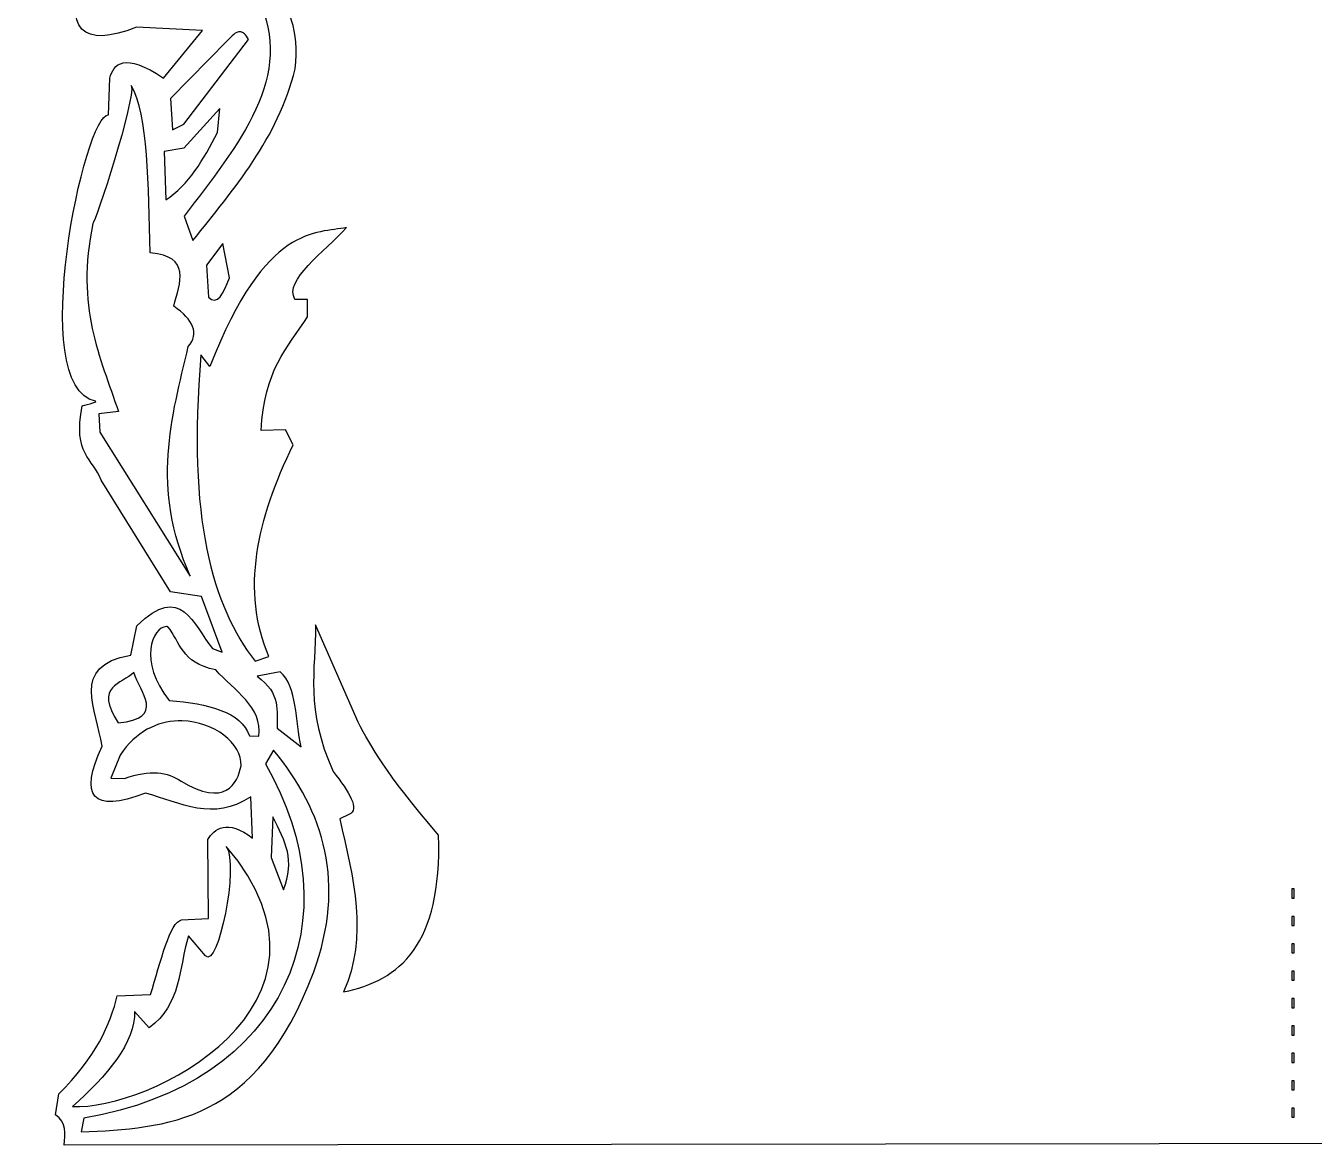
# Model space of a CAD drawing. Header units: centimetres. Extents: x -13.5 to 13.5, y -9.3 to 9.4.
# Drawn here: x -13.52 to 0.19, y -9.35 to 2.57 of the extents above; entities that cross this region are included whole.
import ezdxf

# ---------------------------------------------------------------- set-up
doc = ezdxf.new("R2010")
doc.units = ezdxf.units.CM
doc.header["$MEASUREMENT"] = 0
doc.layers.add('Layer 1', color=7, linetype='Continuous')

msp = doc.modelspace()

# ---------------------------------------------------------------- linework, layer by layer
at = {"layer": 'Layer 1', "color": 40, "lineweight": 25}
for points, knots in [([(2.5838, 9.34818), (2.11805, 9.34423), (1.64092, 8.97709), (1.19417, 8.08384), (1.19417, 8.08384), (1.04814, 7.79186), (1.04622, 7.52076), (0.66793, 6.97137), (0.66793, 6.97137), (0.66793, 6.97137), (0.0164, 6.37223), (0.0164, 6.37223), (0.0164, 6.37223), (0.0164, 6.37223), (0.0164, 6.34869), (0.0164, 6.34869), (0.0164, 6.34869), (0.0164, 6.34869), (-0.03751, 6.34869), (-0.03751, 6.34869), (-0.03751, 6.34869), (-0.03751, 6.34869), (-0.03751, 6.3578), (-0.03751, 6.3578), (-0.03751, 6.3578), (-0.03751, 6.3578), (-0.69056, 6.95542), (-0.69056, 6.95542), (-0.69056, 6.95542), (-1.06961, 7.50428), (-1.07188, 7.77611), (-1.21832, 8.06789), (-1.21832, 8.06789), (-1.66631, 8.96052), (-2.14372, 9.3274), (-2.60947, 9.33071), (-2.60947, 9.33071), (-2.90803, 9.33283), (-3.20176, 9.18514), (-3.4797, 8.93204), (-3.4797, 8.93204), (-4.29288, 9.3918), (-5.04159, 9.16355), (-5.77298, 8.74979), (-5.77298, 8.74979), (-5.77298, 8.74979), (-5.92865, 8.74144), (-5.92865, 8.74144), (-5.92865, 8.74144), (-6.08421, 9.11842), (-6.31592, 9.28777), (-6.90367, 8.56375), (-6.90367, 8.56375), (-6.90367, 8.56375), (-7.21653, 8.46275), (-7.21653, 8.46275), (-7.21653, 8.46275), (-7.2096, 8.63492), (-7.15977, 9.23493), (-7.78226, 8.95254), (-7.78226, 8.95254), (-7.94885, 8.81286), (-8.1043, 8.65987), (-8.18093, 8.40504), (-8.18093, 8.40504), (-8.32634, 8.29622), (-8.57584, 8.34378), (-8.46797, 7.55759), (-8.46797, 7.55759), (-8.46797, 7.55759), (-9.12786, 7.57354), (-9.12786, 7.57354), (-9.12786, 7.57354), (-9.05993, 7.72382), (-9.23585, 7.90705), (-9.46957, 8.02156), (-9.46957, 8.02156), (-9.75977, 8.16375), (-9.75653, 8.39858), (-9.81128, 8.49312), (-9.81128, 8.49312), (-10.29275, 9.00536), (-10.71512, 8.45964), (-10.97083, 8.02004), (-10.97083, 8.02004), (-11.18819, 8.02567), (-11.3032, 8.07929), (-11.36722, 8.14837), (-11.36722, 8.14837), (-11.49195, 8.28298), (-11.59482, 8.3445), (-11.75753, 8.32454), (-11.75753, 8.32454), (-11.92312, 8.2705), (-12.06342, 8.16559), (-12.23137, 7.90689), (-12.23137, 7.90689), (-12.23137, 7.90689), (-12.74698, 7.61529), (-12.74698, 7.61529), (-12.74698, 7.61529), (-13.17584, 7.28607), (-13.32318, 6.92535), (-12.60346, 6.46789), (-12.60346, 6.46789), (-12.8063, 6.40412), (-12.81815, 6.07964), (-12.81988, 5.74118), (-12.81988, 5.74118), (-12.98868, 5.13117), (-12.78242, 4.64836), (-12.20404, 4.9279), (-12.20404, 4.9279), (-12.16337, 4.72709), (-12.08349, 4.56202), (-11.65122, 4.72135), (-11.65122, 4.72135), (-11.65122, 4.72135), (-11.58591, 4.44266), (-11.58591, 4.44266), (-11.58591, 4.44266), (-11.58591, 4.44266), (-12.15847, 4.44949), (-12.15847, 4.44949), (-12.15847, 4.44949), (-12.50898, 4.83322), (-12.91457, 4.57797), (-12.75229, 4.12676), (-12.75229, 4.12676), (-13.0149, 3.9199), (-13.44734, 3.79579), (-12.87607, 3.18211), (-12.87607, 3.18211), (-13.15604, 2.51451), (-12.90729, 2.32654), (-12.34452, 2.55108), (-12.34452, 2.55108), (-12.34452, 2.55108), (-11.64211, 2.51691), (-11.64211, 2.51691), (-11.64211, 2.51691), (-11.64211, 2.51691), (-12.05596, 2.00966), (-12.05596, 2.00966), (-12.05596, 2.00966), (-12.47698, 2.29183), (-12.58909, 2.16091), (-12.62928, 2.00742), (-12.62928, 2.00742), (-12.62928, 2.00742), (-12.64219, 1.61711), (-12.64219, 1.61711), (-12.64219, 1.61711), (-12.89129, 1.66247), (-13.52295, -1.28695), (-12.78115, -1.42794), (-12.78115, -1.42794), (-12.74705, -1.43442), (-12.92087, -1.47806), (-12.92087, -1.47806), (-12.92087, -1.47806), (-13.02493, -2.00064), (-12.80673, -2.03399), (-12.72192, -2.27008), (-12.72192, -2.27008), (-12.72192, -2.27008), (-11.98078, -3.45848), (-11.98078, -3.45848), (-11.98078, -3.45848), (-11.98078, -3.45848), (-11.65046, -3.50632), (-11.65046, -3.50632), (-11.65046, -3.50632), (-11.65046, -3.50632), (-11.43176, -4.09938), (-11.43176, -4.09938), (-11.43176, -4.09938), (-11.43176, -4.09938), (-11.53579, -4.06293), (-11.53579, -4.06293), (-11.53579, -4.06293), (-11.73903, -3.80953), (-11.86637, -3.35495), (-12.33996, -3.81917), (-12.33996, -3.81917), (-12.33996, -3.81917), (-12.40451, -4.13127), (-12.40451, -4.13127), (-12.40451, -4.13127), (-13.06196, -4.24489), (-12.76443, -4.71861), (-12.71053, -5.10022), (-12.71053, -5.10022), (-12.95385, -5.63325), (-12.82334, -5.82105), (-12.24808, -5.59988), (-12.24808, -5.59988), (-11.88139, -5.70323), (-11.52085, -5.90752), (-11.12802, -5.63937), (-11.12802, -5.63937), (-11.12802, -5.63937), (-11.10752, -6.08132), (-11.10752, -6.08132), (-11.10752, -6.08132), (-11.37848, -5.86924), (-11.5159, -5.9837), (-11.58516, -6.09347), (-11.58516, -6.09347), (-11.58516, -6.09347), (-11.57757, -6.9356), (-11.57757, -6.9356), (-11.57757, -6.9356), (-11.57757, -6.9356), (-11.86385, -6.95003), (-11.86385, -6.95003), (-11.86385, -6.95003), (-11.98755, -6.96808), (-12.08862, -7.39706), (-12.19417, -7.74432), (-12.19417, -7.74432), (-12.19417, -7.74432), (-12.55031, -7.75723), (-12.55031, -7.75723), (-12.55031, -7.75723), (-12.61477, -8.05094), (-12.78338, -8.41893), (-13.16995, -8.80059), (-13.16995, -8.80059), (-13.16995, -8.80059), (-13.20716, -9.02536), (-13.20716, -9.02536), (-13.20716, -9.02536), (-13.08125, -9.10219), (-13.1071, -9.22827), (-13.11528, -9.34809), (-13.11528, -9.34809), (-13.11528, -9.34809), (13.11539, -9.31544), (13.11539, -9.31544), (13.11539, -9.31544), (13.10705, -9.19563), (13.08147, -9.06972), (13.20727, -8.99271), (13.20727, -8.99271), (13.20727, -8.99271), (13.1693, -8.76794), (13.1693, -8.76794), (13.1693, -8.76794), (12.7822, -8.3868), (12.61301, -8.01895), (12.54814, -7.72533), (12.54814, -7.72533), (12.54814, -7.72533), (12.19276, -7.71318), (12.19276, -7.71318), (12.19276, -7.71318), (12.08673, -7.36607), (11.98464, -6.93677), (11.86092, -6.91889), (11.86092, -6.91889), (11.86092, -6.91889), (11.57464, -6.90522), (11.57464, -6.90522), (11.57464, -6.90522), (11.57464, -6.90522), (11.58071, -6.06309), (11.58071, -6.06309), (11.58071, -6.06309), (11.5113, -5.95342), (11.37374, -5.83924), (11.10307, -6.0517), (11.10307, -6.0517), (11.10307, -6.0517), (11.12357, -5.60899), (11.12357, -5.60899), (11.12357, -5.60899), (11.51677, -5.8766), (11.87633, -5.67259), (12.24287, -5.56874), (12.24287, -5.56874), (12.81844, -5.78912), (12.94938, -5.60025), (12.70532, -5.06756), (12.70532, -5.06756), (12.75869, -4.68588), (13.05538, -4.21208), (12.39778, -4.09937), (12.39778, -4.09937), (12.39778, -4.09937), (12.33247, -3.78803), (12.33247, -3.78803), (12.33247, -3.78803), (11.85824, -3.32445), (11.73196, -3.77886), (11.52907, -4.03254), (11.52907, -4.03254), (11.52907, -4.03254), (11.42504, -4.06899), (11.42504, -4.06899), (11.42504, -4.06899), (11.42504, -4.06899), (11.64298, -3.47593), (11.64298, -3.47593), (11.64298, -3.47593), (11.64298, -3.47593), (11.97254, -3.42809), (11.97254, -3.42809), (11.97254, -3.42809), (11.97254, -3.42809), (12.71216, -2.23817), (12.71216, -2.23817), (12.71216, -2.23817), (12.79665, -2.00197), (13.01514, -1.96859), (12.91035, -1.44615), (12.91035, -1.44615), (12.91035, -1.44615), (12.73654, -1.40256), (12.77063, -1.39603), (12.77063, -1.39603), (13.51223, -1.25402), (12.87615, 1.69472), (12.62711, 1.64902), (12.62711, 1.64902), (12.62711, 1.64902), (12.61344, 2.03933), (12.61344, 2.03933), (12.61344, 2.03933), (12.57304, 2.19277), (12.46151, 2.32356), (12.04088, 2.04085), (12.04088, 2.04085), (12.04088, 2.04085), (11.62627, 2.54734), (11.62627, 2.54734), (11.62627, 2.54734), (11.62627, 2.54734), (12.32868, 2.58227), (12.32868, 2.58227), (12.32868, 2.58227), (12.89176, 2.35851), (13.13961, 2.54685), (12.85871, 3.21406), (12.85871, 3.21406), (13.42914, 3.82852), (12.99631, 3.95221), (12.73342, 4.15871), (12.73342, 4.15871), (12.89507, 4.61015), (12.48957, 4.86489), (12.1396, 4.48068), (12.1396, 4.48068), (12.1396, 4.48068), (11.56628, 4.47309), (11.56628, 4.47309), (11.56628, 4.47309), (11.56628, 4.47309), (11.63234, 4.75178), (11.63234, 4.75178), (11.63234, 4.75178), (12.06483, 4.59304), (12.14476, 4.75746), (12.18516, 4.95833), (12.18516, 4.95833), (12.76393, 4.67959), (12.96912, 5.16411), (12.79949, 5.77389), (12.79949, 5.77389), (12.79729, 6.11235), (12.78524, 6.43635), (12.58231, 6.49984), (12.58231, 6.49984), (13.30139, 6.95828), (13.15286, 7.3186), (12.72356, 7.64724), (12.72356, 7.64724), (12.72356, 7.64724), (12.20795, 7.93884), (12.20795, 7.93884), (12.20795, 7.93884), (12.03965, 8.19731), (11.89901, 8.30116), (11.73335, 8.35497), (11.73335, 8.35497), (11.57061, 8.37471), (11.46834, 8.31282), (11.3438, 8.17804), (11.3438, 8.17804), (11.27988, 8.10887), (11.16476, 8.05564), (10.94741, 8.04971), (10.94741, 8.04971), (10.6911, 8.48896), (10.26786, 9.03342), (9.7871, 8.52051), (9.7871, 8.52051), (9.73248, 8.42589), (9.73615, 8.19229), (9.44615, 8.04971), (9.44615, 8.04971), (9.21258, 7.93488), (9.03706, 7.75111), (9.10519, 7.60093), (9.10519, 7.60093), (9.10519, 7.60093), (8.4453, 7.58346), (8.4453, 7.58346), (8.4453, 7.58346), (8.55209, 8.3698), (8.3023, 8.32153), (8.15674, 8.43015), (8.15674, 8.43015), (8.07977, 8.68488), (7.9241, 8.8382), (7.75732, 8.97765), (7.75732, 8.97765), (7.13444, 9.25918), (7.18519, 8.65926), (7.19235, 8.4871), (7.19235, 8.4871), (7.19235, 8.4871), (6.87875, 8.5873), (6.87875, 8.5873), (6.87875, 8.5873), (6.29, 9.31051), (6.05877, 9.14066), (5.90373, 8.76347), (5.90373, 8.76347), (5.90373, 8.76347), (5.74806, 8.77258), (5.74806, 8.77258), (5.74806, 8.77258), (5.0161, 9.18533), (4.26733, 9.41191), (3.45478, 8.95103), (3.45478, 8.95103), (3.17649, 9.20374), (2.88235, 9.35071), (2.58379, 9.34818), (2.58379, 9.34818), (2.58379, 9.34818), (2.5838, 9.34818), (2.5838, 9.34818)], [0, 0, 0, 0, 0.00892857, 0.00892857, 0.00892857, 0.00892857, 0.01785714, 0.01785714, 0.01785714, 0.01785714, 0.02678571, 0.02678571, 0.02678571, 0.02678571, 0.03571429, 0.03571429, 0.03571429, 0.03571429, 0.04464286, 0.04464286, 0.04464286, 0.04464286, 0.05357143, 0.05357143, 0.05357143, 0.05357143, 0.0625, 0.0625, 0.0625, 0.0625, 0.07142857, 0.07142857, 0.07142857, 0.07142857, 0.08035714, 0.08035714, 0.08035714, 0.08035714, 0.08928571, 0.08928571, 0.08928571, 0.08928571, 0.09821429, 0.09821429, 0.09821429, 0.09821429, 0.10714286, 0.10714286, 0.10714286, 0.10714286, 0.11607143, 0.11607143, 0.11607143, 0.11607143, 0.125, 0.125, 0.125, 0.125, 0.13392857, 0.13392857, 0.13392857, 0.13392857, 0.14285714, 0.14285714, 0.14285714, 0.14285714, 0.15178571, 0.15178571, 0.15178571, 0.15178571, 0.16071429, 0.16071429, 0.16071429, 0.16071429, 0.16964286, 0.16964286, 0.16964286, 0.16964286, 0.17857143, 0.17857143, 0.17857143, 0.17857143, 0.1875, 0.1875, 0.1875, 0.1875, 0.19642857, 0.19642857, 0.19642857, 0.19642857, 0.20535714, 0.20535714, 0.20535714, 0.20535714, 0.21428571, 0.21428571, 0.21428571, 0.21428571, 0.22321429, 0.22321429, 0.22321429, 0.22321429, 0.23214286, 0.23214286, 0.23214286, 0.23214286, 0.24107143, 0.24107143, 0.24107143, 0.24107143, 0.25, 0.25, 0.25, 0.25, 0.25892857, 0.25892857, 0.25892857, 0.25892857, 0.26785714, 0.26785714, 0.26785714, 0.26785714, 0.27678571, 0.27678571, 0.27678571, 0.27678571, 0.28571429, 0.28571429, 0.28571429, 0.28571429, 0.29464286, 0.29464286, 0.29464286, 0.29464286, 0.30357143, 0.30357143, 0.30357143, 0.30357143, 0.3125, 0.3125, 0.3125, 0.3125, 0.32142857, 0.32142857, 0.32142857, 0.32142857, 0.33035714, 0.33035714, 0.33035714, 0.33035714, 0.33928571, 0.33928571, 0.33928571, 0.33928571, 0.34821429, 0.34821429, 0.34821429, 0.34821429, 0.35714286, 0.35714286, 0.35714286, 0.35714286, 0.36607143, 0.36607143, 0.36607143, 0.36607143, 0.375, 0.375, 0.375, 0.375, 0.38392857, 0.38392857, 0.38392857, 0.38392857, 0.39285714, 0.39285714, 0.39285714, 0.39285714, 0.40178571, 0.40178571, 0.40178571, 0.40178571, 0.41071429, 0.41071429, 0.41071429, 0.41071429, 0.41964286, 0.41964286, 0.41964286, 0.41964286, 0.42857143, 0.42857143, 0.42857143, 0.42857143, 0.4375, 0.4375, 0.4375, 0.4375, 0.44642857, 0.44642857, 0.44642857, 0.44642857, 0.45535714, 0.45535714, 0.45535714, 0.45535714, 0.46428571, 0.46428571, 0.46428571, 0.46428571, 0.47321429, 0.47321429, 0.47321429, 0.47321429, 0.48214286, 0.48214286, 0.48214286, 0.48214286, 0.49107143, 0.49107143, 0.49107143, 0.49107143, 0.5, 0.5, 0.5, 0.5, 0.50892857, 0.50892857, 0.50892857, 0.50892857, 0.51785714, 0.51785714, 0.51785714, 0.51785714, 0.52678571, 0.52678571, 0.52678571, 0.52678571, 0.53571429, 0.53571429, 0.53571429, 0.53571429, 0.54464286, 0.54464286, 0.54464286, 0.54464286, 0.55357143, 0.55357143, 0.55357143, 0.55357143, 0.5625, 0.5625, 0.5625, 0.5625, 0.57142857, 0.57142857, 0.57142857, 0.57142857, 0.58035714, 0.58035714, 0.58035714, 0.58035714, 0.58928571, 0.58928571, 0.58928571, 0.58928571, 0.59821429, 0.59821429, 0.59821429, 0.59821429, 0.60714286, 0.60714286, 0.60714286, 0.60714286, 0.61607143, 0.61607143, 0.61607143, 0.61607143, 0.625, 0.625, 0.625, 0.625, 0.63392857, 0.63392857, 0.63392857, 0.63392857, 0.64285714, 0.64285714, 0.64285714, 0.64285714, 0.65178571, 0.65178571, 0.65178571, 0.65178571, 0.66071429, 0.66071429, 0.66071429, 0.66071429, 0.66964286, 0.66964286, 0.66964286, 0.66964286, 0.67857143, 0.67857143, 0.67857143, 0.67857143, 0.6875, 0.6875, 0.6875, 0.6875, 0.69642857, 0.69642857, 0.69642857, 0.69642857, 0.70535714, 0.70535714, 0.70535714, 0.70535714, 0.71428571, 0.71428571, 0.71428571, 0.71428571, 0.72321429, 0.72321429, 0.72321429, 0.72321429, 0.73214286, 0.73214286, 0.73214286, 0.73214286, 0.74107143, 0.74107143, 0.74107143, 0.74107143, 0.75, 0.75, 0.75, 0.75, 0.75892857, 0.75892857, 0.75892857, 0.75892857, 0.76785714, 0.76785714, 0.76785714, 0.76785714, 0.77678571, 0.77678571, 0.77678571, 0.77678571, 0.78571429, 0.78571429, 0.78571429, 0.78571429, 0.79464286, 0.79464286, 0.79464286, 0.79464286, 0.80357143, 0.80357143, 0.80357143, 0.80357143, 0.8125, 0.8125, 0.8125, 0.8125, 0.82142857, 0.82142857, 0.82142857, 0.82142857, 0.83035714, 0.83035714, 0.83035714, 0.83035714, 0.83928571, 0.83928571, 0.83928571, 0.83928571, 0.84821429, 0.84821429, 0.84821429, 0.84821429, 0.85714286, 0.85714286, 0.85714286, 0.85714286, 0.86607143, 0.86607143, 0.86607143, 0.86607143, 0.875, 0.875, 0.875, 0.875, 0.88392857, 0.88392857, 0.88392857, 0.88392857, 0.89285714, 0.89285714, 0.89285714, 0.89285714, 0.90178571, 0.90178571, 0.90178571, 0.90178571, 0.91071429, 0.91071429, 0.91071429, 0.91071429, 0.91964286, 0.91964286, 0.91964286, 0.91964286, 0.92857143, 0.92857143, 0.92857143, 0.92857143, 0.9375, 0.9375, 0.9375, 0.9375, 0.94642857, 0.94642857, 0.94642857, 0.94642857, 0.95535714, 0.95535714, 0.95535714, 0.95535714, 0.96428571, 0.96428571, 0.96428571, 0.96428571, 0.97321429, 0.97321429, 0.97321429, 0.97321429, 0.98214286, 0.98214286, 0.98214286, 0.98214286, 1, 1, 1, 1]), ([(-10.87743, 2.99459), (-10.72944, 2.77114), (-10.60618, 2.52339), (-10.65418, 2.10841), (-10.65418, 2.10841), (-10.84055, 1.36324), (-11.30661, 0.8329), (-11.74311, 0.27986), (-11.74311, 0.27986), (-11.74311, 0.27986), (-11.83803, 0.5388), (-11.83803, 0.5388), (-11.83803, 0.5388), (-11.25633, 1.29506), (-10.64537, 2.05007), (-11.05057, 2.84954), (-11.05057, 2.84954), (-11.05057, 2.84954), (-10.87744, 2.99458), (-10.87744, 2.99458), (-10.87744, 2.99458), (-10.87744, 2.99458), (-10.87743, 2.99459), (-10.87743, 2.99459)], [0, 0, 0, 0, 0.14285714, 0.14285714, 0.14285714, 0.14285714, 0.28571429, 0.28571429, 0.28571429, 0.28571429, 0.42857143, 0.42857143, 0.42857143, 0.42857143, 0.57142857, 0.57142857, 0.57142857, 0.57142857, 0.71428571, 0.71428571, 0.71428571, 0.71428571, 1, 1, 1, 1]), ([(-11.24344, 2.50328), (-11.24056, 2.50329), (-11.23796, 2.50293), (-11.23509, 2.50252), (-11.23509, 2.50252), (-11.20752, 2.49864), (-11.18007, 2.47463), (-11.15308, 2.42051), (-11.15308, 2.42051), (-11.15308, 2.42051), (-11.83878, 1.52066), (-11.83878, 1.52066), (-11.83878, 1.52066), (-11.83878, 1.52066), (-11.96256, 1.46067), (-11.96256, 1.46067), (-11.96256, 1.46067), (-11.96256, 1.46067), (-11.98306, 1.79251), (-11.98306, 1.79251), (-11.98306, 1.79251), (-11.98306, 1.79251), (-11.37405, 2.41139), (-11.37405, 2.41139), (-11.37405, 2.41139), (-11.33036, 2.45815), (-11.28661, 2.50318), (-11.24344, 2.50327), (-11.24344, 2.50327), (-11.24344, 2.50327), (-11.24344, 2.50328), (-11.24344, 2.50328)], [0, 0, 0, 0, 0.11111111, 0.11111111, 0.11111111, 0.11111111, 0.22222222, 0.22222222, 0.22222222, 0.22222222, 0.33333333, 0.33333333, 0.33333333, 0.33333333, 0.44444444, 0.44444444, 0.44444444, 0.44444444, 0.55555556, 0.55555556, 0.55555556, 0.55555556, 0.66666667, 0.66666667, 0.66666667, 0.66666667, 0.77777778, 0.77777778, 0.77777778, 0.77777778, 1, 1, 1, 1]), ([(-12.39919, 1.93224), (-12.21768, 1.62652), (-12.21785, 0.86386), (-12.19872, 0.15002), (-12.19872, 0.15002), (-11.75488, 0.11349), (-11.88429, -0.16691), (-11.94661, -0.41798), (-11.94661, -0.41798), (-11.74031, -0.56355), (-11.67169, -0.70673), (-11.79246, -0.84854), (-11.79246, -0.84854), (-11.97, -1.60218), (-12.19351, -2.34148), (-11.7712, -3.29217), (-11.7712, -3.29217), (-11.7712, -3.29217), (-12.73559, -1.75826), (-12.73559, -1.75826), (-12.73559, -1.75826), (-12.73559, -1.75826), (-12.74622, -1.56234), (-12.74622, -1.56234), (-12.74622, -1.56234), (-12.74622, -1.56234), (-12.53664, -1.53956), (-12.53664, -1.53956), (-12.53664, -1.53956), (-12.73002, -0.95537), (-12.99404, -0.429), (-12.80849, 0.46364), (-12.80849, 0.46364), (-12.78877, 0.44849), (-12.3501, 1.79549), (-12.39919, 1.93225), (-12.39919, 1.93225), (-12.39919, 1.93225), (-12.39919, 1.93224), (-12.39919, 1.93224)], [0, 0, 0, 0, 0.09090909, 0.09090909, 0.09090909, 0.09090909, 0.18181818, 0.18181818, 0.18181818, 0.18181818, 0.27272727, 0.27272727, 0.27272727, 0.27272727, 0.36363636, 0.36363636, 0.36363636, 0.36363636, 0.45454545, 0.45454545, 0.45454545, 0.45454545, 0.54545455, 0.54545455, 0.54545455, 0.54545455, 0.63636364, 0.63636364, 0.63636364, 0.63636364, 0.72727273, 0.72727273, 0.72727273, 0.72727273, 0.81818182, 0.81818182, 0.81818182, 0.81818182, 1, 1, 1, 1]), ([(-11.45606, 1.68773), (-11.45606, 1.68773), (-11.4834, 1.43031), (-11.4834, 1.43031), (-11.4834, 1.43031), (-11.62883, 1.14002), (-11.79132, 0.87233), (-12.03242, 0.71271), (-12.03242, 0.71271), (-12.03242, 0.71271), (-12.05064, 1.22832), (-12.05064, 1.22832), (-12.05064, 1.22832), (-12.05064, 1.22832), (-11.84182, 1.26325), (-11.84182, 1.26325), (-11.84182, 1.26325), (-11.84182, 1.26325), (-11.45606, 1.68773), (-11.45606, 1.68773)], [0, 0, 0, 0, 0.16666667, 0.16666667, 0.16666667, 0.16666667, 0.33333333, 0.33333333, 0.33333333, 0.33333333, 0.5, 0.5, 0.5, 0.5, 0.66666667, 0.66666667, 0.66666667, 0.66666667, 1, 1, 1, 1]), ([(-10.10895, 0.42035), (-10.33856, 0.15748), (-10.78214, -0.13788), (-10.65721, -0.34585), (-10.65721, -0.34585), (-10.65721, -0.34585), (-10.52204, -0.34737), (-10.52204, -0.34737), (-10.52204, -0.34737), (-10.52204, -0.34737), (-10.52432, -0.5319), (-10.52432, -0.5319), (-10.52432, -0.5319), (-10.73501, -0.8555), (-10.98927, -1.10516), (-11.01715, -1.74156), (-11.01715, -1.74156), (-11.01715, -1.74156), (-10.75897, -1.73245), (-10.75897, -1.73245), (-10.75897, -1.73245), (-10.75897, -1.73245), (-10.67544, -1.89268), (-10.67544, -1.89268), (-10.67544, -1.89268), (-11.05983, -2.68357), (-11.23587, -3.44704), (-10.93438, -4.14799), (-10.93438, -4.14799), (-10.93438, -4.14799), (-11.08246, -4.19507), (-11.08246, -4.19507), (-11.08246, -4.19507), (-11.53424, -3.61348), (-11.80659, -2.68431), (-11.65805, -0.93587), (-11.65805, -0.93587), (-11.65805, -0.93587), (-11.56161, -1.06041), (-11.56161, -1.06041), (-11.56161, -1.06041), (-10.96287, 0.48058), (-10.42322, 0.34772), (-10.10895, 0.42035)], [0, 0, 0, 0, 0.08333333, 0.08333333, 0.08333333, 0.08333333, 0.16666667, 0.16666667, 0.16666667, 0.16666667, 0.25, 0.25, 0.25, 0.25, 0.33333333, 0.33333333, 0.33333333, 0.33333333, 0.41666667, 0.41666667, 0.41666667, 0.41666667, 0.5, 0.5, 0.5, 0.5, 0.58333333, 0.58333333, 0.58333333, 0.58333333, 0.66666667, 0.66666667, 0.66666667, 0.66666667, 0.75, 0.75, 0.75, 0.75, 0.83333333, 0.83333333, 0.83333333, 0.83333333, 1, 1, 1, 1]), ([(-11.42341, 0.25101), (-11.42341, 0.25101), (-11.35431, -0.11728), (-11.35431, -0.11728), (-11.35431, -0.11728), (-11.41795, -0.28128), (-11.48466, -0.41737), (-11.57756, -0.32307), (-11.57756, -0.32307), (-11.57756, -0.32307), (-11.59882, 0.02016), (-11.59882, 0.02016), (-11.59882, 0.02016), (-11.59882, 0.02016), (-11.42341, 0.25101), (-11.42341, 0.25101)], [0, 0, 0, 0, 0.2, 0.2, 0.2, 0.2, 0.4, 0.4, 0.4, 0.4, 0.6, 0.6, 0.6, 0.6, 1, 1, 1, 1]), ([(-12.02559, -3.82828), (-12.0207, -3.82809), (-12.01603, -3.82849), (-12.01116, -3.82904), (-12.01116, -3.82904), (-11.87377, -3.99421), (-11.87574, -4.21), (-11.50087, -4.28921), (-11.50087, -4.28921), (-11.30368, -4.5081), (-10.99803, -4.68738), (-11.04297, -4.9939), (-11.04297, -4.9939), (-11.04297, -4.9939), (-11.14093, -4.99238), (-11.14093, -4.99238), (-11.14093, -4.99238), (-11.23179, -4.73381), (-11.57687, -4.64913), (-11.99521, -4.61422), (-11.99521, -4.61422), (-12.33006, -4.19438), (-12.17707, -3.83413), (-12.02558, -3.82828), (-12.02558, -3.82828), (-12.02558, -3.82828), (-12.02559, -3.82828), (-12.02559, -3.82828)], [0, 0, 0, 0, 0.125, 0.125, 0.125, 0.125, 0.25, 0.25, 0.25, 0.25, 0.375, 0.375, 0.375, 0.375, 0.5, 0.5, 0.5, 0.5, 0.625, 0.625, 0.625, 0.625, 0.75, 0.75, 0.75, 0.75, 1, 1, 1, 1]), ([(-10.44004, -3.81006), (-10.44004, -3.81006), (-9.98518, -4.84659), (-9.98518, -4.84659), (-9.98518, -4.84659), (-9.83875, -5.11423), (-9.71447, -5.36123), (-9.12786, -6.04714), (-9.12786, -6.04714), (-9.0917, -7.21772), (-9.53857, -7.59456), (-10.14085, -7.71698), (-10.14085, -7.71698), (-9.87511, -7.12783), (-10.0329, -6.50055), (-10.1811, -5.87477), (-10.1811, -5.87477), (-10.1811, -5.87477), (-10.08238, -5.82693), (-10.08238, -5.82693), (-10.08238, -5.82693), (-9.96125, -5.77573), (-10.0802, -5.5878), (-10.24868, -5.37131), (-10.24868, -5.37131), (-10.55557, -4.70115), (-10.43316, -4.29548), (-10.44004, -3.81006)], [0, 0, 0, 0, 0.125, 0.125, 0.125, 0.125, 0.25, 0.25, 0.25, 0.25, 0.375, 0.375, 0.375, 0.375, 0.5, 0.5, 0.5, 0.5, 0.625, 0.625, 0.625, 0.625, 0.75, 0.75, 0.75, 0.75, 1, 1, 1, 1]), ([(-12.37261, -4.31579), (-12.30693, -4.52849), (-12.02642, -4.7998), (-12.53815, -4.85342), (-12.53815, -4.85342), (-12.7996, -4.44934), (-12.50025, -4.44381), (-12.37261, -4.31579)], [0, 0, 0, 0, 0.33333333, 0.33333333, 0.33333333, 0.33333333, 1, 1, 1, 1]), ([(-10.81364, -4.30896), (-10.62863, -4.46792), (-10.65727, -4.83567), (-10.58963, -5.10933), (-10.58963, -5.10933), (-10.58963, -5.10933), (-10.84478, -4.91038), (-10.84478, -4.91038), (-10.84478, -4.91038), (-10.85213, -4.72619), (-10.80345, -4.5431), (-11.05968, -4.35605), (-11.05968, -4.35605), (-11.05968, -4.35605), (-10.81365, -4.30897), (-10.81365, -4.30897), (-10.81365, -4.30897), (-10.81365, -4.30897), (-10.81364, -4.30896), (-10.81364, -4.30896)], [0, 0, 0, 0, 0.16666667, 0.16666667, 0.16666667, 0.16666667, 0.33333333, 0.33333333, 0.33333333, 0.33333333, 0.5, 0.5, 0.5, 0.5, 0.66666667, 0.66666667, 0.66666667, 0.66666667, 1, 1, 1, 1]), ([(-11.90181, -4.8314), (-11.8872, -4.8309), (-11.87302, -4.83107), (-11.85853, -4.8314), (-11.85853, -4.8314), (-11.51965, -4.83921), (-11.21849, -5.07033), (-11.23054, -5.31056), (-11.23054, -5.31056), (-11.26751, -5.49989), (-11.40172, -5.75559), (-11.86992, -5.47458), (-11.86992, -5.47458), (-12.00832, -5.37344), (-12.1999, -5.34992), (-12.47134, -5.44345), (-12.47134, -5.44345), (-12.47134, -5.44345), (-12.61866, -5.44193), (-12.61866, -5.44193), (-12.61866, -5.44193), (-12.61866, -5.44193), (-12.51766, -5.19742), (-12.51766, -5.19742), (-12.51766, -5.19742), (-12.3511, -4.94218), (-12.12094, -4.83889), (-11.90182, -4.83141), (-11.90182, -4.83141), (-11.90182, -4.83141), (-11.90181, -4.8314), (-11.90181, -4.8314)], [0, 0, 0, 0, 0.11111111, 0.11111111, 0.11111111, 0.11111111, 0.22222222, 0.22222222, 0.22222222, 0.22222222, 0.33333333, 0.33333333, 0.33333333, 0.33333333, 0.44444444, 0.44444444, 0.44444444, 0.44444444, 0.55555556, 0.55555556, 0.55555556, 0.55555556, 0.66666667, 0.66666667, 0.66666667, 0.66666667, 0.77777778, 0.77777778, 0.77777778, 0.77777778, 1, 1, 1, 1]), ([(-10.88426, -5.14274), (-10.34214, -5.80174), (-10.11435, -6.56155), (-10.4575, -7.50436), (-10.4575, -7.50436), (-11.07011, -9.12876), (-12.02321, -9.16188), (-12.93226, -9.20685), (-12.93226, -9.20685), (-12.93226, -9.20685), (-12.90644, -9.05953), (-12.90644, -9.05953), (-12.90644, -9.05953), (-10.73648, -8.69256), (-10.02567, -6.9207), (-10.97235, -5.2893), (-10.97235, -5.2893), (-10.97235, -5.2893), (-10.88426, -5.14274), (-10.88426, -5.14274)], [0, 0, 0, 0, 0.16666667, 0.16666667, 0.16666667, 0.16666667, 0.33333333, 0.33333333, 0.33333333, 0.33333333, 0.5, 0.5, 0.5, 0.5, 0.66666667, 0.66666667, 0.66666667, 0.66666667, 1, 1, 1, 1]), ([(-10.89262, -5.85426), (-10.75601, -6.12647), (-10.65457, -6.30855), (-10.77872, -6.62957), (-10.77872, -6.62957), (-10.77872, -6.62957), (-10.91009, -6.28406), (-10.91009, -6.28406), (-10.91009, -6.28406), (-10.91009, -6.28406), (-10.89262, -5.85426), (-10.89262, -5.85426)], [0, 0, 0, 0, 0.25, 0.25, 0.25, 0.25, 0.5, 0.5, 0.5, 0.5, 1, 1, 1, 1]), ([(-11.38772, -6.16864), (-9.94583, -7.8641), (-12.24392, -8.99003), (-13.02718, -8.935), (-13.02718, -8.935), (-12.66311, -8.61888), (-12.35082, -8.24763), (-12.36502, -7.92429), (-12.36502, -7.92429), (-12.36502, -7.92429), (-12.20783, -8.09742), (-12.20783, -8.09742), (-12.20783, -8.09742), (-11.86755, -7.84994), (-11.89483, -7.46012), (-11.79094, -7.12088), (-11.79094, -7.12088), (-11.79094, -7.12088), (-11.60945, -7.33122), (-11.60945, -7.33122), (-11.60945, -7.33122), (-11.47655, -7.48424), (-11.25053, -6.36234), (-11.38772, -6.16864)], [0, 0, 0, 0, 0.14285714, 0.14285714, 0.14285714, 0.14285714, 0.28571429, 0.28571429, 0.28571429, 0.28571429, 0.42857143, 0.42857143, 0.42857143, 0.42857143, 0.57142857, 0.57142857, 0.57142857, 0.57142857, 0.71428571, 0.71428571, 0.71428571, 0.71428571, 1, 1, 1, 1]), ([(-0.04436, -6.62046), (-0.04436, -6.62046), (-0.02006, -6.62046), (-0.02006, -6.62046), (-0.02006, -6.62046), (-0.02006, -6.62046), (-0.02006, -6.71766), (-0.02006, -6.71766), (-0.02006, -6.71766), (-0.02006, -6.71766), (-0.04436, -6.71766), (-0.04436, -6.71766), (-0.04436, -6.71766), (-0.04436, -6.71766), (-0.04436, -6.62046), (-0.04436, -6.62046)], [0, 0, 0, 0, 0.2, 0.2, 0.2, 0.2, 0.4, 0.4, 0.4, 0.4, 0.6, 0.6, 0.6, 0.6, 1, 1, 1, 1]), ([(-0.04436, -6.91206), (-0.04436, -6.91206), (-0.02006, -6.91206), (-0.02006, -6.91206), (-0.02006, -6.91206), (-0.02006, -6.91206), (-0.02006, -7.00926), (-0.02006, -7.00926), (-0.02006, -7.00926), (-0.02006, -7.00926), (-0.04436, -7.00926), (-0.04436, -7.00926), (-0.04436, -7.00926), (-0.04436, -7.00926), (-0.04436, -6.91206), (-0.04436, -6.91206)], [0, 0, 0, 0, 0.2, 0.2, 0.2, 0.2, 0.4, 0.4, 0.4, 0.4, 0.6, 0.6, 0.6, 0.6, 1, 1, 1, 1]), ([(-0.04436, -7.20365), (-0.04436, -7.20365), (-0.02006, -7.20365), (-0.02006, -7.20365), (-0.02006, -7.20365), (-0.02006, -7.20365), (-0.02006, -7.30085), (-0.02006, -7.30085), (-0.02006, -7.30085), (-0.02006, -7.30085), (-0.04436, -7.30085), (-0.04436, -7.30085), (-0.04436, -7.30085), (-0.04436, -7.30085), (-0.04436, -7.20365), (-0.04436, -7.20365)], [0, 0, 0, 0, 0.2, 0.2, 0.2, 0.2, 0.4, 0.4, 0.4, 0.4, 0.6, 0.6, 0.6, 0.6, 1, 1, 1, 1]), ([(-0.04436, -7.49525), (-0.04436, -7.49525), (-0.02006, -7.49525), (-0.02006, -7.49525), (-0.02006, -7.49525), (-0.02006, -7.49525), (-0.02006, -7.59245), (-0.02006, -7.59245), (-0.02006, -7.59245), (-0.02006, -7.59245), (-0.04436, -7.59245), (-0.04436, -7.59245), (-0.04436, -7.59245), (-0.04436, -7.59245), (-0.04436, -7.49525), (-0.04436, -7.49525)], [0, 0, 0, 0, 0.2, 0.2, 0.2, 0.2, 0.4, 0.4, 0.4, 0.4, 0.6, 0.6, 0.6, 0.6, 1, 1, 1, 1]), ([(-0.04436, -7.78684), (-0.04436, -7.78684), (-0.02006, -7.78684), (-0.02006, -7.78684), (-0.02006, -7.78684), (-0.02006, -7.78684), (-0.02006, -7.88404), (-0.02006, -7.88404), (-0.02006, -7.88404), (-0.02006, -7.88404), (-0.04436, -7.88404), (-0.04436, -7.88404), (-0.04436, -7.88404), (-0.04436, -7.88404), (-0.04436, -7.78684), (-0.04436, -7.78684)], [0, 0, 0, 0, 0.2, 0.2, 0.2, 0.2, 0.4, 0.4, 0.4, 0.4, 0.6, 0.6, 0.6, 0.6, 1, 1, 1, 1]), ([(-0.04436, -8.07844), (-0.04436, -8.07844), (-0.02006, -8.07844), (-0.02006, -8.07844), (-0.02006, -8.07844), (-0.02006, -8.07844), (-0.02006, -8.17564), (-0.02006, -8.17564), (-0.02006, -8.17564), (-0.02006, -8.17564), (-0.04436, -8.17564), (-0.04436, -8.17564), (-0.04436, -8.17564), (-0.04436, -8.17564), (-0.04436, -8.07844), (-0.04436, -8.07844)], [0, 0, 0, 0, 0.2, 0.2, 0.2, 0.2, 0.4, 0.4, 0.4, 0.4, 0.6, 0.6, 0.6, 0.6, 1, 1, 1, 1]), ([(-0.04436, -8.37003), (-0.04436, -8.37003), (-0.02006, -8.37003), (-0.02006, -8.37003), (-0.02006, -8.37003), (-0.02006, -8.37003), (-0.02006, -8.46723), (-0.02006, -8.46723), (-0.02006, -8.46723), (-0.02006, -8.46723), (-0.04436, -8.46723), (-0.04436, -8.46723), (-0.04436, -8.46723), (-0.04436, -8.46723), (-0.04436, -8.37003), (-0.04436, -8.37003)], [0, 0, 0, 0, 0.2, 0.2, 0.2, 0.2, 0.4, 0.4, 0.4, 0.4, 0.6, 0.6, 0.6, 0.6, 1, 1, 1, 1]), ([(-0.04436, -8.66163), (-0.04436, -8.66163), (-0.02006, -8.66163), (-0.02006, -8.66163), (-0.02006, -8.66163), (-0.02006, -8.66163), (-0.02006, -8.75883), (-0.02006, -8.75883), (-0.02006, -8.75883), (-0.02006, -8.75883), (-0.04436, -8.75883), (-0.04436, -8.75883), (-0.04436, -8.75883), (-0.04436, -8.75883), (-0.04436, -8.66163), (-0.04436, -8.66163)], [0, 0, 0, 0, 0.2, 0.2, 0.2, 0.2, 0.4, 0.4, 0.4, 0.4, 0.6, 0.6, 0.6, 0.6, 1, 1, 1, 1]), ([(-0.04436, -8.95322), (-0.04436, -8.95322), (-0.02006, -8.95322), (-0.02006, -8.95322), (-0.02006, -8.95322), (-0.02006, -8.95322), (-0.02006, -9.05042), (-0.02006, -9.05042), (-0.02006, -9.05042), (-0.02006, -9.05042), (-0.04436, -9.05042), (-0.04436, -9.05042), (-0.04436, -9.05042), (-0.04436, -9.05042), (-0.04436, -8.95322), (-0.04436, -8.95322)], [0, 0, 0, 0, 0.2, 0.2, 0.2, 0.2, 0.4, 0.4, 0.4, 0.4, 0.6, 0.6, 0.6, 0.6, 1, 1, 1, 1])]:
    msp.add_open_spline(points, degree=3, knots=knots, dxfattribs=at)

doc.saveas('drawing.dxf')
